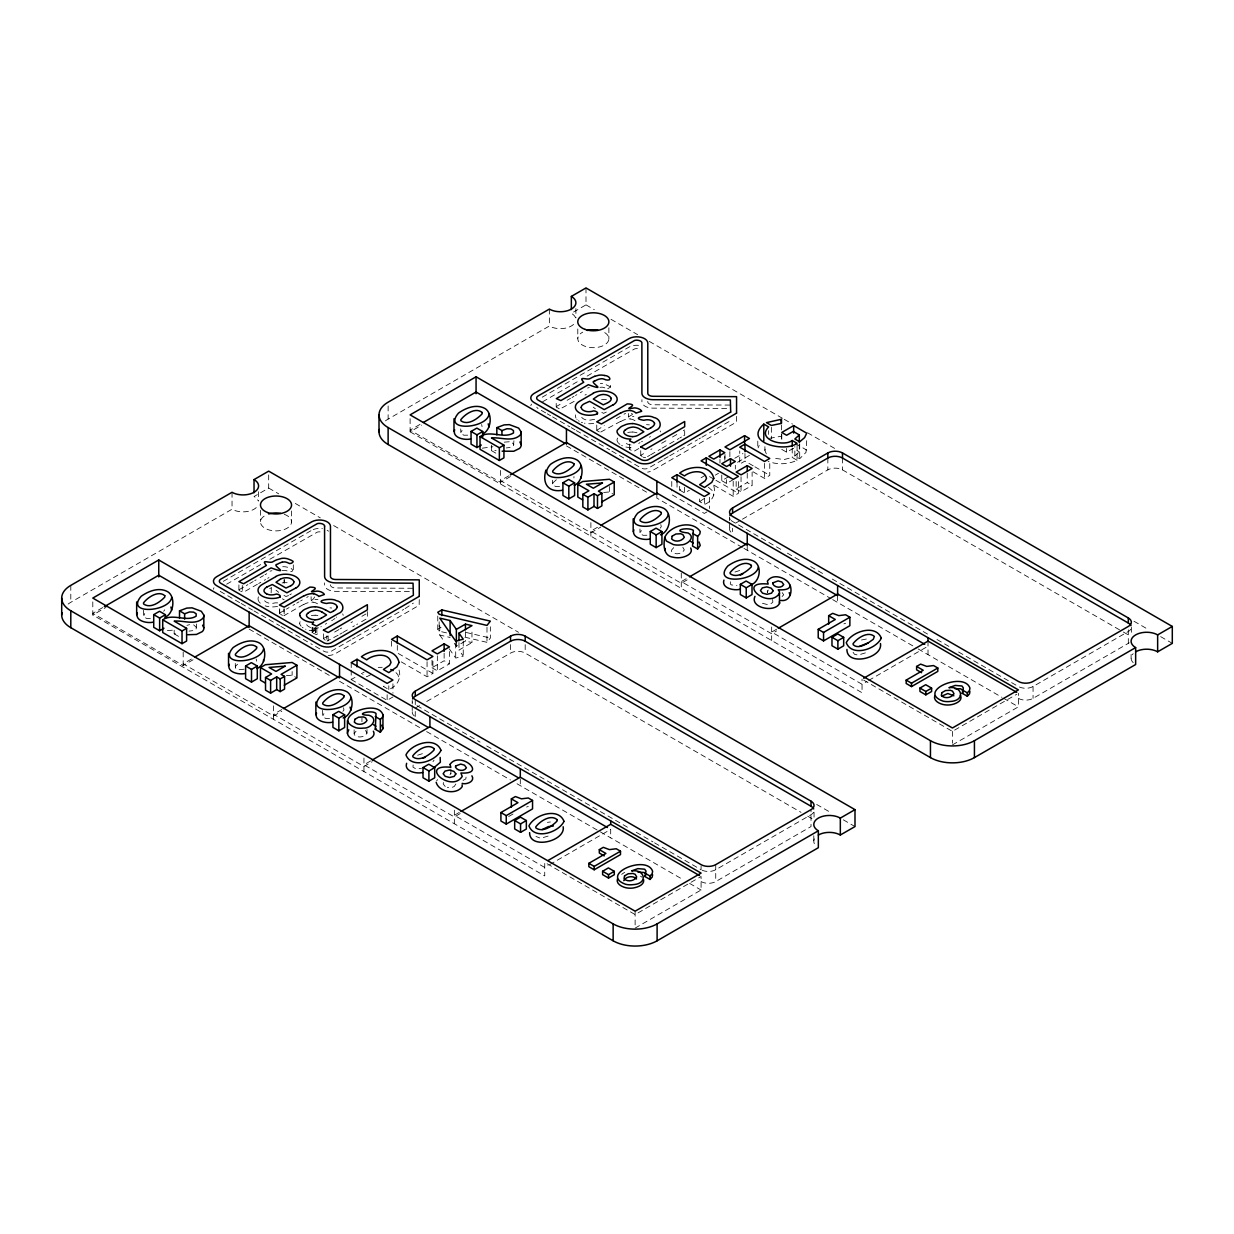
<?xml version="1.0" encoding="UTF-8"?>
<svg xmlns="http://www.w3.org/2000/svg" width="1234" height="1234" viewBox="0 0 1234 1234"><rect width="100%" height="100%" fill="white"/><g stroke="black" fill="none" stroke-linecap="round" stroke-linejoin="round"><path stroke-width="0.75" stroke-dasharray="5 3.75" d="M256.61 661.177L256.178 659.018M482.062 426.625L481.63 424.481M573.933 477.974L573.964 476.525M642.143 456.657L640.893 455.253L646.508 451.999M312.079 632.348L314.146 630.79L314.084 627.227M631.206 450.333L629.386 449.145L630.852 447.402M766.329 453.85L764.895 450.41L765.635 446.893M593.23 407.174L595.374 408.778M455.87 784.022L454.158 786.552L452.03 787.4L447.325 787.354M443.561 782.51L443.16 783.899L445.227 786.505M806.712 440.692L806.003 452.354L799.694 458.739L794.85 455.948L794.85 446.538M399.045 669.985C401.559 678.685 396.824 686.459 388.803 689.528L383.419 686.413L386.149 684.839M713.792 485.826C716.075 493.955 712.234 501.559 704.506 504.428L699.616 501.606L699.616 495.96M196.622 624.003L196.16 628.862L193.46 630.574L189.003 631.114M513.93 440.816L513.483 445.659L510.783 447.387L506.326 447.927M150.378 618.373L146.584 618.435L143.699 616.769L144.717 613.514M244.131 669.214L238.455 669.784L235.571 668.118L235.709 665.944L239.195 662.812M329.571 718.45L325.791 718.512L322.907 716.846L323.91 713.591M467.686 435.17L463.907 435.232L461.007 433.566L462.025 430.311M413.128 764.987L412.974 767.147L415.858 768.828L421.55 768.258M559.557 486.52L555.763 486.582L552.878 484.916L553.033 482.756L556.503 479.61M646.894 535.247L643.099 535.309L640.215 533.643L641.233 530.389M730.435 581.785L730.281 583.96L731.453 584.931L736.96 585.564M282.185 570.663L283.974 570.401A4.458 2.576 0 0 1 285.671 570.494L287.337 570.987A8.746 5.044 0 0 1 288.355 571.496C295.481 573.1 292.473 567.162 287.183 567.162A8.638 4.982 0 0 0 283.002 566.714A8.977 5.183 0 0 0 282.247 566.792M607.76 388.71L610.614 387.06L610.676 381.83M758.077 447.896L759.188 445.443M556.642 407.282L556.457 406.464L563.151 402.592M367.007 729.495L367.007 733.135C364.647 737.269 357.659 738.456 354.359 734.832L354.127 733.428L356.395 730.837M279.933 613.93L279.702 613.005L289.111 607.575M596.762 430.296L604.305 425.591M450.024 774.582L450.888 773.24M768.196 590.037L767.332 592.783L767.332 589.405M617.694 438.085L617.416 438.533A8.021 4.627 0 0 0 617.093 440.553A13.96 8.052 0 0 0 618.111 442.636M276.046 590.191L278.699 592.351M163.69 611.277L164.739 609.827M342.898 711.355L343.947 709.905L343.515 707.745M432.964 761.671L434.013 760.206M660.205 528.152L661.254 526.702L660.822 524.558M464.909 637.191L486.983 642.343L490.361 638.055L490.361 626.779M436.589 780.921L437.654 779.579M323.431 638.626L329.185 635.202M799.293 444.333L799.293 451.86L794.85 455.948M632.394 414.547L628.399 416.891L633.89 416.352M673.702 547.634L671.45 550.225L671.666 551.629C674.967 555.254 681.955 554.081 684.315 549.932L682.834 547.264M704.151 498.598L699.616 501.606M782.109 596.516L783.713 594.757L781.816 592.135M621.674 874.351L624.666 872.284M266.714 573.733L265.002 574.736M683.759 435.679L684.685 435.155L684.685 430.08M749.454 455.408L737.068 462.565M68.132 604.074A31.097 17.955 0 0 1 70.801 602.3L232.038 509.226A15.548 8.977 0 0 0 256.317 507.544M268.688 474.905L268.688 488.062L254.034 496.531A15.548 8.977 0 0 1 258.091 500.634M385.44 420.871A31.097 17.955 0 0 1 388.124 419.113L549.361 326.023A15.548 8.977 0 0 0 575.291 322.167M585.996 287.938L585.996 304.86L571.342 313.328A15.548 8.977 0 0 1 575.414 317.431M102.684 607.591L92.797 613.313L183.187 665.496L193.075 659.774M420.007 424.388L410.104 430.111L500.495 482.293L510.382 476.586M92.797 601.884L92.797 614.995L105.985 607.39M410.104 418.681L410.104 431.807L421.658 425.128M223.261 581.368L311.446 530.45M542.235 397.194L629.263 346.955A11.029 6.371 0 0 1 640.292 345.582M226.655 584.191L254.466 568.134M256.626 566.884L260.698 564.54M269.83 559.264L317.292 532.116A4.89 2.823 0 0 1 319.683 531.854L320.686 531.947A5.167 2.992 0 0 1 322.29 532.348M542.59 401.79L578.021 381.337M587.137 376.077L634.6 348.913A4.89 2.823 0 0 1 637.006 348.651L637.993 348.744A5.167 2.992 0 0 1 640.153 349.376M239.134 589.667L245.844 585.795M246.353 585.502L247.88 584.623M249.777 583.512L253.217 581.538M254.728 580.659L256.117 579.857M260.065 577.574L263.49 575.599M271.943 570.725L270.03 571.157M567.1 400.31L570.524 398.335M572.036 397.471L573.949 396.361M575.46 395.482L576.864 394.679M580.288 392.705L582.309 391.533M589.25 387.522L587.6 388.047M257.412 584.237L243.561 592.227L240.692 591.271M258.677 583.497L260.837 582.263M264.277 580.273L265.541 579.548M267.701 578.299L268.966 577.574M574.149 401.374L559.789 409.086M585.009 395.096L586.273 394.371M269.629 588.68L271.341 587.692M288.54 595.544L285.98 596.5L282.231 594.402M289.882 594.773L290.962 594.156A9.039 5.229 0 0 0 291.347 593.862M606.326 412.079L603.596 413.344L600.727 411.878M191.424 659.033L183.187 663.799L273.562 715.982L281.815 711.231M508.747 475.846L500.495 480.597L590.885 532.779L600.773 527.072M292.936 605.37L294.648 604.382M296.746 603.164L299.06 601.837M300.572 600.958L302.299 599.971M306.711 597.41L308.207 596.546M616.368 418.634L620.193 416.429M624.034 414.208L625.53 413.344M325.437 624.265L326.532 623.232M331.684 620.656L332.686 620.085M638.688 443.407L640.045 442.62M641.541 441.757L642.467 441.232M649.485 437.175L650.488 436.589M313.112 633.088L316.336 634.584L320.285 632.44M638.873 448.497L633.952 451.32L632.471 451.073M334.645 632.055L338.918 629.587M340.09 628.908L341.725 627.967M350.996 622.615L352.538 621.72M361.901 616.306L365.974 613.961M650.812 449.515L651.953 448.852M661.64 443.268L668.304 439.412M672.468 437.021L679.224 433.119M683.281 430.774L684.685 429.956M338.116 635.248L327.01 641.078M339.905 634.214L342.173 632.903M342.99 632.425L349.608 628.615M352.754 626.795L354.451 625.808M356.734 624.497L357.644 623.972M361.593 621.689L367.362 618.357L367.362 611.586M647.526 456.611L649.763 455.315M650.549 454.852L660.313 449.222M662.072 448.204L678.916 438.486M679.841 437.947L681.461 437.021M350.919 639.875L331.067 651.336A5.152 2.977 0 0 1 324.033 651.336L313.729 645.397M352.43 638.996L355.299 637.346M356.734 636.513L403.672 609.411M405.061 608.609L413.375 603.117M662.38 460.051L648.374 468.133A5.152 2.977 0 0 1 641.356 468.149L610.984 450.611M663.83 459.218L668.226 456.673M669.754 455.793L678.469 450.749M679.996 449.886L697.472 439.782M698.953 438.934L700.48 438.055M701.899 437.237L729.68 421.195L730.698 419.236M281.815 709.535L273.562 714.285L363.953 766.484L372.205 761.717M597.487 527.288L590.885 531.098L681.276 583.281L689.513 578.515M446.523 632.888L439.165 631.176L437.777 629.201L441.865 626.841M351.212 670.17L351.212 679.564L357.027 676.201M361.377 673.702L364.123 672.114M679.656 486.319L679.656 490.068L682.14 488.633M734.785 458.246L742.945 453.541M701.066 477.759L704.984 475.506M715.334 475.121L718.496 473.285M753.234 465.85L744.966 461.069L739.737 464.092L739.737 450.934M721.767 475.013L721.767 480.658L729.032 476.463M721.767 480.658L726.61 483.45L733.875 479.255M781.77 449.392L786.613 452.184L793.277 448.343L799.293 451.86M454.282 643.346L456.364 646.292L465.465 641.048L471.959 642.575L471.959 629.417M736.158 481.445L736.158 488.972L747.233 482.571L752.123 485.394L752.123 472.221M449.33 648.868L455.701 658.077L463.244 656.102L458.971 650.071L471.959 642.575M432.008 660.221L432.008 667.748L444.132 660.745L449.469 663.83L449.469 648.791M713.915 485.193L733.197 496.315L738.426 493.291L738.426 480.134M736.158 488.972L741.048 491.78L752.123 485.394M752.971 471.743L764.54 478.422L769.769 475.398L769.769 460.359M706.943 511.925L704.336 513.437L671.759 494.633M401.235 661.871L427.057 676.772L432.918 673.394L432.918 660.221M432.008 667.748L437.345 670.833L449.469 663.83M351.212 679.564L387.137 700.31L392.936 696.963M415.256 708.085L420.192 705.246M426.763 701.452L510.537 653.079A10.366 5.985 0 0 1 525.19 653.079L801.036 812.342M735.865 522.985L740.786 520.146M742.436 519.19L827.844 469.876A10.366 5.985 0 0 1 842.498 469.876L1121.675 631.068M370.555 760.977L363.953 764.787L454.343 816.97L460.945 813.16M686.212 578.731L681.276 581.584L771.666 633.767L776.602 630.913M459.295 812.419L454.343 815.273L544.734 867.456L548.035 865.558M776.602 629.217L771.666 632.086L862.042 684.268L866.993 681.415M508.67 816.522L514.871 812.944M549.685 864.602L610.691 829.387L610.691 837.84M868.643 680.458L928.014 646.184M863.692 680.135L952.432 731.376L1016.754 694.248M1019.407 687.029A10.366 5.985 0 0 0 1033.059 686.52L1128.323 631.515A10.366 5.985 0 0 0 1131.269 628.06M635.124 928.107L701.082 890.023L701.082 876.495L635.124 914.564L544.734 862.381L544.734 875.924L92.797 614.995M701.082 881.57A10.366 5.985 0 0 0 715.735 881.57L811.016 826.564L811.016 809.643M952.432 744.904L1018.389 706.835L1018.389 693.292M1018.389 698.367A10.366 5.985 0 0 0 1033.059 698.367L1128.323 643.361A10.366 5.985 0 0 0 1129.218 642.775M620.594 421.396L600.094 432.378M303.286 604.598L283.928 615.704L283.928 608.933M645.675 457.675L643.13 457.228M679.656 490.068L684.5 492.875L689.359 490.33M370.755 674.674L366.714 676.772L362.719 674.474M797.071 445.196L797.071 460.251C788.125 464.555 777.42 464.786 768.119 461.47M865.404 652.879L858.046 655.115L854.452 654.251L853.018 652.215M548.097 836.081L540.723 838.302L535.972 836.482M797.071 460.251L792.228 457.444L783.976 459.572L772.253 457.937M463.028 780.412L465.804 778.962L466.128 776.71M734.955 572.021L741.711 569.846M417.632 755.223L424.388 753.033M843.886 623.849L845.614 623.247M526.579 807.036L528.306 806.45M482.34 448.173L492.89 446.754M504.274 442.158L510.953 441.633L513.93 444.441M769.507 438.317L781.369 436.234L781.4 438.965M186.951 625.36L189.604 624.635M861.44 639.999L867.718 638.78M167.361 630.605L175.567 629.957M599.955 387.368L601.282 387.198A4.458 2.576 0 0 1 602.994 387.306L604.645 387.784A8.746 5.044 0 0 1 605.663 388.294L606.48 388.756M547.387 822.353L550.41 821.983M603.704 492.443L609.442 491.965L612.619 493.801M286.396 675.646L292.134 675.168L296.9 677.929M378.267 667.393L382.185 667.316M491.487 445.196L491.487 450.641L496.114 450.58M174.179 630.219L174.179 633.844L178.807 633.782M729.973 405.061L652.94 404.767A5.152 2.977 0 0 1 647.989 402.608M726.656 408.439L652.74 408.146A11.029 6.371 0 0 1 641.927 401.729L641.911 399.693M412.665 588.263L335.633 587.97A5.152 2.977 0 0 1 330.465 585.039L330.465 584.592M409.349 591.641L335.432 591.348A11.029 6.371 0 0 1 324.604 584.931L324.604 582.895M314.146 630.79L313.544 630.605A11.384 6.571 0 0 1 308.361 630.158M314.655 596.932C311.816 602.794 307.713 599.369 317.03 599.554A7.682 4.442 0 0 1 317.94 599.616M646.508 424.65L649.377 424.866M330.018 607.868L331.668 608.007M630.373 419.051L630.882 419.113A5.923 3.424 0 0 1 632.749 419.56L633.52 419.899A6.71 3.872 0 0 1 634.153 420.208L634.8 420.578A6.139 3.548 0 0 1 635.541 421.133M313.05 602.254L313.559 602.3A5.923 3.424 0 0 1 315.441 602.763L316.197 603.102A6.71 3.872 0 0 1 316.845 603.395L317.493 603.765M466.113 632.456L490.361 638.055M439.767 625.638L439.767 635.047L450.117 637.469M193.63 624.836L196.622 627.643M622.445 445.798L622.059 445.613A18.633 10.751 0 0 1 621.658 445.397M594.618 419.483L592.428 419.653A8.129 4.689 0 0 1 588.171 420.146A7.018 4.041 0 0 1 584.916 419.514L583.836 419.036A8.823 5.09 0 0 1 582.602 418.233L582.062 417.724A6.679 3.856 0 0 1 581.384 416.506M585.996 304.86L594.325 309.672M610.984 319.282L637.639 334.676M649.285 341.402L782.541 418.341M784.207 419.298L792.536 424.11M807.53 432.764L835.85 449.114M1133.984 621.242L1147.312 628.939M1160.639 636.636L1172.3 643.361M1123.341 632.024L1128.323 634.893A10.366 5.985 0 0 1 1129.218 635.495M754.884 466.807L769.769 475.398M631.438 413.436L632.379 414.007M709.504 476.602L714.332 479.378M715.936 480.304L738.426 493.291M556.873 407.421L559.249 408.793M599.323 431.931L597.025 430.604M545.629 412.881L538.07 408.516A5.152 2.977 0 0 1 536.79 407.158M547.279 413.837L550.565 415.735M552.601 416.907L569.799 426.841M571.249 427.674L575.013 429.848M576.278 430.573L603.95 446.554M606.819 448.22L609.704 449.87M780.767 549.331L732.58 521.504A10.366 5.985 0 0 1 730.929 520.27M787.415 553.156L802.362 561.794M810.676 566.591L825.639 575.229M832.271 579.07L930.328 635.664M936.976 639.505L951.923 648.143M958.571 651.984L1018.389 686.52M566.452 445.906L648.621 493.338M742.297 547.433L656.843 498.089L656.843 494.711M743.948 548.374L831.053 598.66M832.688 599.616L916.507 648.004M918.142 648.945L1001.962 697.349M1003.612 698.29L1018.389 706.835M491.487 450.641L496.161 453.341M410.104 431.807L862.042 692.721L862.042 679.178M268.688 488.062L278.683 493.831M295.327 503.457L320.316 517.879M333.643 525.561L518.527 632.302M816.677 804.445L831.67 813.098M843.331 819.823L854.992 826.564M807.684 816.183L811.016 818.096A10.366 5.985 0 0 1 812.666 819.345M432.918 673.394L397.317 652.94L397.317 645.428M282.447 598.829L284.19 599.832M239.905 590.824L239.026 590.284M280.704 614.378L282.447 615.38M324.064 639.413L325.267 640.107M239.658 602.639L220.747 591.718A5.152 2.977 0 0 1 219.667 590.731M241.124 603.472L252.492 610.043M253.942 610.876L279.563 625.669M280.843 626.409L286.627 629.756M288.077 630.589L312.31 644.58M416.922 705.663L480.072 742.112M486.72 745.953L629.633 828.461M636.266 832.302L652.894 841.896M654.56 842.853L701.082 869.723L701.082 864.648M249.145 629.109L331.314 676.541M339.535 681.291L420.054 727.782M426.625 731.577L510.444 779.965M517.015 783.76L683.004 879.595M689.575 883.39L701.082 890.023M174.179 633.844L180.395 637.438M795.298 443.469L806.712 450.101M277.619 602.871L275.12 602.855A8.129 4.689 0 0 1 270.848 603.349A7.018 4.041 0 0 1 267.593 602.716L266.529 602.223A8.823 5.09 0 0 1 265.295 601.436L264.755 600.927A6.679 3.856 0 0 1 264.153 599.986M708.393 487.276L712.789 491.024L713.792 495.235M640.492 876.125L641.988 877.189M365.526 730.466L367.007 733.135M395.975 672.623L397.95 674.751L399.045 679.394M439.767 635.047L444.024 641.186M342.743 613.869L343.206 615.38M772.623 599.508L772.839 602.161L771.481 603.349L766.962 604.459L762.535 603.303L760.468 600.711M660.175 430.913L660.483 431.915M610.676 386.921L604.49 383.959A8.638 4.982 0 0 0 600.326 383.512M450.873 768.967L450.904 774.027M647.788 401.389L647.788 401.837A5.152 2.977 0 0 0 647.835 402.222M1131.362 627.288L1131.362 634.06M1131.1 654.406L1131.1 658.169M1128.323 629.818L1128.323 643.361M1033.059 686.52L1033.059 698.367M952.432 731.376L952.432 743.223M928.014 641.109L928.014 654.637M842.498 458.03L842.498 469.876M837.624 595.683L837.624 602.454M827.844 458.03L827.844 469.876M814.054 812.173L814.054 817.247M813.792 835.726L813.792 841.372M799.694 443.685L799.694 458.739M792.228 448.05L792.228 457.444M786.613 448.436L786.613 452.184M781.77 434.353L781.77 439.998M781.369 424.943L781.415 440.337M771.666 626.995L771.666 640.539M771.343 427.334L771.343 438.61M768.643 430.666L768.643 434.43M764.895 446.646L764.895 450.41M764.54 463.382L764.54 478.422M757.784 441.124L757.784 448.652M747.233 473.177L747.233 482.571M747.233 545.197L747.233 550.271M744.966 453.557L744.966 461.069M741.048 476.74L741.048 491.78M736.559 416.382L736.482 422.059L652.616 470.478A11.029 6.371 0 0 1 647.619 472.113M735.325 465.249L735.325 469.013M733.197 481.275L733.197 496.315M732.58 528.275L732.58 531.653M729.88 451.675L729.88 457.305M729.541 517.277L729.541 520.655M729.541 522.352L729.541 529.124M726.61 479.687L726.61 483.45M724.99 454.498L724.99 458.246M724.821 456.472L724.821 460.236M719.977 459.31L719.977 463.074M715.735 864.648L715.735 881.57M709.565 497.256L709.565 508.531M704.336 498.397L704.506 504.428M684.5 487.229L684.5 492.875M681.276 573.116L681.276 588.356M677.034 482.186L677.034 489.697M671.759 481.461L671.759 490.87M640.739 450.641L640.739 455.716M639.952 528.954L639.952 532.579M635.124 911.186L635.124 926.426M629.386 444.07L629.386 449.145M628.399 413.513L628.399 416.891M609.442 486.52L609.442 491.965M608.871 327.75L608.871 339.026M596.762 425.036L596.762 430.111M590.885 522.63L590.885 536.173M577.79 328.984L577.79 338.394M575.908 308.515L575.908 317.925M556.21 403.379L556.21 406.773M552.616 480.227L552.616 483.851M549.361 309.102L549.361 326.023M525.19 644.611L525.19 653.079M520.301 778.885L520.301 785.657M510.537 644.611L510.537 653.079M500.495 470.447L500.495 483.99M486.983 627.288L486.983 642.343M465.465 631.638L465.465 641.048M463.244 641.063L463.244 656.102M460.745 428.877L460.745 432.502M458.971 642.544L458.971 650.071M456.364 642.528L456.364 646.292M455.701 643.022L455.701 658.077M454.343 810.198L454.343 823.741M444.132 653.233L444.132 660.745M439.165 621.766L439.165 631.176M437.777 616.044L437.777 629.201M437.345 655.794L437.345 670.833M427.057 661.732L427.057 676.772M419.252 599.585L419.174 605.262L335.293 653.681A11.029 6.371 0 0 1 328.213 655.501M415.256 699.616L415.256 704.707A10.366 5.985 0 0 1 412.572 702.023M415.256 711.478L415.256 716.553M412.218 700.465L412.218 703.858M412.218 705.555L412.218 712.311M392.936 683.806L392.936 693.215M391.548 641.233L391.548 648.76M388.803 685.765L388.803 689.528M388.124 405.94L388.124 419.113M387.137 694.68L387.137 700.31M363.953 758.015L363.953 771.558M361.948 718.003L361.948 721.705M354.127 729.788L354.127 733.428M351.212 662.643L351.212 668.288M328.167 635.911L328.167 640.986M326.794 635.911L326.794 639.289M323.431 633.844L323.431 638.919M322.645 710.337L322.645 715.782M316.86 627.643L316.86 634.415M315.703 627.767L315.703 634.538M315.472 627.674L315.472 634.446M313.93 627.52L313.93 630.913M312.356 627.566L312.356 632.641M312.079 627.273L312.187 632.533M311.091 596.716L311.184 600.248M293.306 564.879L293.306 570.262M292.134 671.543L292.134 675.168M291.548 510.953L291.548 522.229M284.329 579.594L284.329 582.972M284.067 579.625L284.067 583.019M284.159 608.856L284.159 615.627M279.717 608.732L279.717 613.807M279.455 609.92L279.455 613.313M273.562 705.833L273.562 719.376M271.357 587.862L271.125 593.014M260.482 510.305L260.482 521.596M258.585 491.718L258.585 501.127M242.28 585.425L242.28 592.197M238.902 584.885L238.902 589.96M235.308 663.429L235.308 667.054M232.038 492.289L232.038 509.226M183.187 651.953L183.187 667.178M143.437 610.259L143.437 615.704M70.801 585.379L70.801 602.3M702.1 870.232A10.366 5.985 0 0 0 715.735 869.723L811.016 814.718A10.366 5.985 0 0 0 813.962 811.262M414.362 715.967A10.366 5.985 0 0 1 413.606 709.319M303.579 604.722A12.494 7.219 0 0 1 313.05 602.053M306.695 624.651A6.324 3.656 0 0 0 307.158 625.376L308.222 626.286A9.456 5.46 0 0 0 315.164 628.245M814.317 843.686A15.548 8.977 0 0 1 815.875 836.883M284.267 514.3A15.548 8.977 0 0 1 288.417 527.319A15.548 8.977 0 0 1 265.603 528.584A15.548 8.977 0 0 1 265.418 515.349M213.482 589.297A11.029 6.371 0 0 1 213.991 587.708M313.235 529.556A11.029 6.371 0 0 1 322.444 528.692M327.164 530.265A11.029 6.371 0 0 1 328.522 531.206M282.139 582.911A14.253 8.222 0 0 1 289.944 583.05M277.542 606.341A14.16 8.175 0 0 1 265.202 605.879M260.312 603.21A14.16 8.175 0 0 1 259.186 601.991M258.862 601.513A14.16 8.175 0 0 1 258.446 596.84M321.303 626.579A8.823 5.09 0 0 1 320.84 626.857M318.542 627.798A8.823 5.09 0 0 1 315.164 628.307M311.369 615.519A11.229 6.479 0 0 1 315.071 615.303M315.133 615.134A18.803 10.859 0 0 1 317.878 615.565M336.527 617.015A11.229 6.479 0 0 1 336.28 617.339M334.954 618.543A11.229 6.479 0 0 1 333.257 619.53M305.939 629.34A11.384 6.571 0 0 1 305.569 629.155M303.101 627.859A13.96 8.052 0 0 1 302.345 627.335M301.127 626.224A13.96 8.052 0 0 1 299.708 623.756M299.785 623.756A8.021 4.627 0 0 1 300.109 621.735M1133.182 662.658A15.548 8.977 0 0 1 1133.182 653.681M730.929 532.116A10.366 5.985 0 0 1 730.929 526.131M730.327 519.56A10.366 5.985 0 0 1 729.633 518.049M604.706 332.594A15.548 8.977 0 0 1 603.92 345.289A15.548 8.977 0 0 1 581.954 344.826A15.548 8.977 0 0 1 582.726 332.147M530.851 405.693A11.029 6.371 0 0 1 531.546 404.12M601.59 399.507A14.253 8.222 0 0 1 606.403 399.708M593.708 423.37A14.16 8.175 0 0 1 584.422 423.2M582.51 422.676A14.16 8.175 0 0 1 581.384 422.259M579.209 421.18A14.16 8.175 0 0 1 578.515 420.717M577.126 419.529A14.16 8.175 0 0 1 576.895 419.282M576.031 418.064A14.16 8.175 0 0 1 575.414 414.855M620.887 421.534A12.494 7.219 0 0 1 630.358 418.85M631.021 444.95A9.456 5.46 0 0 1 625.53 443.083L624.481 442.173A6.324 3.656 0 0 1 623.91 441.217M627.767 432.486A11.43 6.602 0 0 1 632.394 432.085M632.456 431.946A18.803 10.859 0 0 1 636.991 432.795M630.867 447.479A11.384 6.571 0 0 1 624.851 446.723M619.9 444.317A13.96 8.052 0 0 1 618.62 443.207"/><path stroke-width="1.5" d="M382.941 728.677L382.941 714.794C377.064 697.519 329.154 717.957 356.024 727.767A12.294 7.095 0 0 0 363.459 728.091C371.187 728.785 379.224 718.296 368.843 715.242C352.523 714.887 372.128 709.195 376.031 713.53L375.259 729.279L380.334 732.209L382.941 728.677L381.753 725.176M382.941 714.794L382.509 717.17L380.334 719.515L380.334 732.209M652.616 874.721L652.184 877.096L650.01 879.441L644.935 876.51L646.014 871.111L644.672 869.199L637.839 868.628L631.623 870.911C645.305 868.89 648.236 883.945 633.135 884.624A12.294 7.095 0 0 1 625.7 884.315C598.829 874.505 646.739 854.051 652.616 871.327L652.184 873.718L650.01 876.047L650.01 879.441M969.924 691.518L969.492 693.894L967.317 696.238L962.242 693.307L963.338 687.909L961.98 685.996L955.162 685.425L948.946 687.708C962.613 685.703 965.543 700.742 950.458 701.436A12.294 7.095 0 0 1 943.023 701.113C916.137 691.302 964.062 670.849 969.924 688.14L969.492 690.516L967.317 692.86L967.317 696.238M779.533 593.23C768.258 610.568 735.171 580.612 768.165 584.083L767.347 581.214C777.034 566.992 805.787 591.518 778.207 589.79L779.41 591.518L779.533 603.38C774.659 613.221 749.562 607.714 754.961 596.377M790.115 585.101C792.675 592.397 789.667 601.884 780.736 600.434M373.393 731.222C376.416 736.945 367.917 740.23 363.459 740.786A12.294 7.095 0 0 1 356.024 740.462C351.335 739.737 344.594 734.862 348.836 729.849M664.725 537.5C669.707 525.437 692.397 519.298 700.249 531.592L699.817 533.967L697.642 536.312L697.642 549.007L692.567 546.076L693.338 530.327C687.292 526.486 669.522 530.99 688.14 532.995C696.254 537.546 686.814 545.166 680.782 544.888A12.294 7.095 0 0 1 673.348 544.564L666.437 541.078L664.725 537.5C663.321 545.32 663.398 556.102 673.348 557.259A12.294 7.095 0 0 0 680.782 557.583C685.225 557.028 693.724 553.742 690.701 548.019M664.725 550.179L665.095 548.405M617.463 878.839C615.781 883.791 621.751 886.722 625.7 887.693A12.294 7.095 0 0 0 633.135 888.017C637.346 887.261 644.302 885.164 643.701 879.811M934.77 695.637C933.105 700.603 939.059 703.534 943.023 704.491A12.294 7.095 0 0 0 950.458 704.815C954.9 704.259 963.399 700.989 960.376 695.251M171.711 597.426C169.536 611.863 124.665 615.334 141.2 596.269C148.666 590.993 159.155 586.89 167.824 591.796C175.644 596.67 174.087 613.714 165.063 617.201M263.582 648.776C261.407 663.213 216.536 666.684 233.072 647.619C240.537 642.343 251.026 638.225 259.695 643.145C267.516 648.02 265.958 665.064 256.934 668.55M350.919 697.503C348.744 711.941 303.857 715.412 320.408 696.346C327.874 691.071 338.363 686.968 347.032 691.873C355.269 697.195 353.017 714.764 343.16 717.987M489.034 414.223C486.859 428.661 441.973 432.131 458.524 413.066C465.989 407.791 476.478 403.688 485.147 408.593C492.952 413.467 491.41 430.512 482.386 433.998M580.906 465.573C578.715 480.011 533.844 483.481 550.395 464.416C557.861 459.141 568.334 455.038 577.003 459.943C584.823 464.817 583.266 481.862 574.242 485.348M668.226 514.3C666.052 528.738 621.18 532.209 637.731 513.143C645.181 507.868 655.67 503.765 664.339 508.67C672.592 513.992 670.34 531.561 660.468 534.8M758.308 567.146C756.134 581.584 711.247 585.055 727.798 566.005C735.263 560.714 745.752 556.611 754.421 561.516C762.535 566.761 759.805 582.047 750.55 585.101M153.294 622.121C147.448 623.648 134.629 621.057 137.344 612.912M245.165 673.471C239.319 674.998 226.501 672.407 229.2 664.262M332.501 722.198C326.655 723.726 313.837 721.134 316.536 712.99M470.617 438.934C464.771 440.461 451.952 437.869 454.652 429.71M406.618 763.306C403.904 771.451 416.722 774.042 422.568 772.515M649.809 539.011C643.963 540.523 631.145 537.931 633.86 529.787M529.617 832.626C529.371 849.948 565.804 841.357 563.167 826.749M723.926 580.103C721.227 588.248 734.045 590.839 739.891 589.312M846.925 649.423C846.694 666.761 883.112 658.154 880.474 643.546M623.802 880.66C625.977 876.233 633.289 875.276 636.543 878.978M300.232 613.051L303.317 610.228A25.991 15.009 0 0 1 304.999 609.241L309.071 607.575A11.229 6.479 0 0 1 315.071 606.835M799.293 434.939L794.85 439.011L799.694 441.803L804.599 437.623L806.712 433.18L793.663 425.591L781.77 432.471L786.613 435.263L793.277 431.406L799.293 434.939L799.293 442.466M375.259 729.279L376.046 728.322M644.935 876.51L646.014 874.49L644.672 872.577L637.839 872.006M962.242 693.307L963.044 692.351M307.544 613.329L306.603 614.655A5.538 3.193 0 0 0 306.495 615.18A6.324 3.656 0 0 0 307.158 616.923L308.222 617.818A9.486 5.476 0 0 0 314.871 619.777M624.867 430.142L623.926 431.453A5.538 3.193 0 0 0 623.818 432.239A6.324 3.656 0 0 0 624.481 433.72L625.53 434.63A9.456 5.46 0 0 0 632.471 436.589M697.642 549.007L700.249 545.474L699.076 541.973M941.881 696.069L947.851 693.508L953.867 695.791M763.8 424.11C742.76 442.836 784.978 452.739 797.071 443.314L792.228 440.523C783.328 447.31 756.118 439.381 768.643 426.902L763.8 424.11L763.8 441.032M433.227 768.304L440.353 762.257L440.168 757.429M868.212 642.883L873.286 639.32L874.366 636.42C867.934 630.744 857.075 638.24 853.018 643.747L853.296 644.811C857.661 648.837 863.939 645.212 868.212 642.883L859.558 646.354M333.427 611.185L330.357 612.573L326.007 610.182M650.734 427.997L647.68 429.37L643.315 426.979M854.992 809.643L840.323 818.096A15.548 8.977 0 0 0 818.343 818.096A15.548 8.977 0 0 0 818.343 830.791L818.343 847.712L657.105 940.802A31.097 17.955 0 0 1 613.144 940.802L70.801 627.69L70.801 610.768A31.097 17.955 0 0 1 70.801 585.379L232.038 492.289A15.548 8.977 0 0 0 254.034 492.289A15.548 8.977 0 0 0 254.034 479.594L268.688 471.141L854.992 809.643L854.992 826.564L840.323 835.017A15.548 8.977 0 0 0 818.343 835.017M1172.3 626.44L1157.646 634.893A15.548 8.977 0 0 0 1135.65 634.893A15.548 8.977 0 0 0 1135.65 647.588L1135.65 664.524L974.428 757.599A31.097 17.955 0 0 1 930.451 757.599L388.124 444.487L388.124 427.566A31.097 17.955 0 0 1 388.124 402.176L549.361 309.102A15.548 8.977 0 0 0 571.342 309.102A15.548 8.977 0 0 0 571.342 296.407L585.996 287.938L1172.3 626.44L1172.3 643.361L1157.646 651.83A15.548 8.977 0 0 0 1135.65 651.83M158.754 559.989L92.797 598.074L635.124 911.186L701.082 873.101L158.754 559.989L158.754 576.926M476.062 376.786L410.104 414.871L952.432 727.983L1018.389 689.899L476.062 376.786L476.062 393.723M104.335 606.65L158.754 575.229L249.145 627.412M423.293 422.491L476.062 392.026L564.817 443.268M163.968 628.229L159.633 630.744L153.726 627.335L153.726 614.64L159.525 611.293L165.418 614.702L165.418 618.327M481.291 445.042L476.941 447.541L471.049 444.132L471.049 431.437L476.833 428.105L482.741 431.499L482.741 436.944M153.726 614.64L159.633 618.049L165.418 614.702M471.049 431.437L476.941 434.846L482.741 431.499M594.526 381.152C587.893 381.615 609.488 392.304 588.371 384.7L560.868 400.572L556.333 398.628L583.728 382.262C577.543 375.367 587.122 380.488 590.083 378.591A31.051 17.924 0 0 1 594.726 376.308M593.215 393.399L579.471 401.328A14.16 8.175 0 0 0 578.623 412.326A14.16 8.175 0 0 0 597.487 413.853M162.718 619.823L182.03 630.975L186.612 628.337L186.612 641.032L182.03 643.67L162.718 632.518L162.718 619.823C172.93 612.912 186.241 622.383 196.16 616.167L196.16 613.745L193.63 612.141L189.604 611.941L184.622 613.776L179.516 610.815L179.516 618.08M480.026 436.62L499.354 447.772L503.935 445.135L503.935 457.829L499.354 460.467L480.026 449.315L480.026 436.62C490.237 429.71 503.549 439.196 513.483 432.964L513.467 430.558L510.953 428.938L506.927 428.738L501.945 430.573L496.824 427.627L496.824 434.877M275.892 576.602L262.148 584.53A14.16 8.175 0 0 0 261.3 595.528A14.16 8.175 0 0 0 280.18 597.055M266.853 587.014L272.298 584.53L286.89 592.798L295.636 588.109M290.962 585.687L285.98 588.032L275.984 582.278L280.226 579.286M607.93 402.685L603.287 404.829L593.307 399.076L597.549 396.099A9.378 5.414 0 0 1 603.704 394.433L604.228 394.556A6.679 3.856 0 0 1 606.619 394.926L607.498 395.219A8.684 5.013 0 0 1 610.244 396.947A6.91 3.995 0 0 1 611.031 398.32M612.959 404.906L604.197 409.595L589.605 401.328L584.176 403.811A9.517 5.491 0 0 0 581.106 407.436M194.725 657.136L249.145 625.715L339.535 677.898M510.382 474.889L566.452 442.512L655.192 493.754M321.364 618.157L326.563 614.964L322.151 612.126M245.597 665.99L251.381 662.643L257.289 666.052L257.289 678.746L251.505 682.093L245.597 678.685L245.597 665.99L251.505 669.399L257.289 666.052M562.92 482.787L568.704 479.44L574.597 482.849L574.597 495.544L568.812 498.891L562.92 495.482L562.92 482.787L568.812 486.196L574.597 482.849M265.248 682.988L260.482 680.242L260.482 667.548L265.372 664.725L292.134 662.473L296.9 665.234L296.9 677.929L284.236 685.225M582.571 499.801L577.805 497.04L577.805 484.345L582.679 481.522L609.442 479.27L614.223 482.031L614.223 494.726L601.56 502.037M296.9 665.234L281.074 674.366L284.576 676.386L284.576 689.081L280.18 691.611L276.678 689.59L270.601 693.107L265.526 690.176L265.526 677.481L271.603 673.965L260.482 667.548M614.223 482.031L598.397 491.163L601.884 493.184L601.884 505.878L597.487 508.408L594.001 506.403L587.908 509.904L582.834 506.989L582.834 494.294L588.927 490.777L577.805 484.345M265.526 677.481L270.601 680.412L276.678 676.895L280.18 678.916L284.576 676.386M582.834 494.294L587.908 497.209L594.001 493.708L597.487 495.713L601.884 493.184M441.865 609.92L437.777 612.28L439.165 614.254L486.983 625.422L490.361 621.134L441.865 609.92L441.865 615.565M357.027 659.28L351.212 662.643L387.137 683.389L392.936 680.042L357.027 659.28L357.027 666.807M397.317 636.019L391.548 639.351L427.057 659.851L432.918 656.457L397.317 636.019L397.317 643.546M677.034 474.658L671.759 477.712L704.336 496.515L709.565 493.492L677.034 474.658L677.034 482.186M744.58 435.664L724.99 446.97L729.88 449.793L749.454 438.486L744.58 435.664L744.58 443.191M706.295 457.814L701.066 460.837L733.197 479.394L738.426 476.37L706.295 457.814L706.295 465.341M719.977 449.916L708.902 456.302L713.746 459.11L724.821 452.708L719.977 449.916L719.977 457.444M283.465 708.578L339.535 676.217L428.275 727.443M600.773 525.375L656.843 493.014L747.233 545.197L747.233 533.35M744.966 444.147L739.737 447.171L764.54 461.501L769.769 458.477L744.966 444.147L744.966 451.675M730.497 458.693L721.767 463.737L726.61 466.529L735.325 461.501L730.497 458.693L730.497 466.221M456.364 642.528L456.364 629.371L465.465 624.126L471.959 625.653L458.971 633.15L458.971 640.677M747.233 465.65L736.158 472.036L741.048 474.859L752.123 468.473L747.233 465.65L747.233 471.295M444.132 643.824L432.008 650.827L437.345 653.912L449.469 646.909L444.132 643.824L444.132 651.351M332.933 714.717L338.718 711.37L344.625 714.779L344.625 727.474L338.841 730.821L332.933 727.412L332.933 714.717L338.841 718.126L344.625 714.779M650.256 531.515L656.041 528.183L661.933 531.576L661.933 544.271L656.149 547.618L650.256 544.209L650.256 531.515L656.149 534.924L661.933 531.576M415.256 691.163L510.537 636.158A10.366 5.985 0 0 1 525.19 636.158L811.016 801.174A10.366 5.985 0 0 1 811.016 809.643L715.735 864.648A10.366 5.985 0 0 1 701.082 864.648L415.256 699.616A10.366 5.985 0 0 1 415.256 691.163L415.256 696.238A10.366 5.985 0 0 0 412.572 698.922M732.58 507.961L827.844 452.955A10.366 5.985 0 0 1 842.498 452.955L1128.323 617.972A10.366 5.985 0 0 1 1128.323 626.44L1033.059 681.446A10.366 5.985 0 0 1 1018.389 681.446L732.58 516.429A10.366 5.985 0 0 1 732.58 507.961L732.58 513.036A10.366 5.985 0 0 0 729.896 515.719M415.256 696.238L510.537 641.233A10.366 5.985 0 0 1 525.19 641.233L811.016 806.249A10.366 5.985 0 0 1 813.7 808.933M732.58 513.036L827.844 458.03A10.366 5.985 0 0 1 842.498 458.03L1128.323 623.047A10.366 5.985 0 0 1 1131.007 625.731M372.205 760.021L429.91 726.703L518.666 777.944M689.513 576.818L747.233 543.5L837.624 595.683L837.624 585.533M423.015 767.563L428.8 764.232L434.692 767.625L434.692 777.79L428.908 781.122L423.015 777.728L423.015 767.563L428.908 770.972L434.692 767.625M740.323 584.361L746.107 581.029L752.015 584.438L752.015 594.587L746.231 597.935L740.323 594.526L740.323 584.361L746.231 587.77L752.015 584.438M460.945 811.463L520.301 777.204L607.406 827.49M778.253 628.276L837.624 594.001L924.713 644.287M511.354 798.876L515.38 796.547L521.473 798.83L528.306 797.982L532.548 800.434L532.548 808.902L506.248 824.081L500.911 821.011L500.911 812.543L517.971 802.686L511.354 798.876L511.354 807.329M828.677 615.673L832.688 613.344L838.781 615.627L845.614 614.779L849.871 617.231L849.871 625.7L823.556 640.893L818.219 637.808L818.219 629.34L835.279 619.483L828.677 615.673L828.677 624.142M500.911 812.543L506.248 815.628L532.548 800.434M818.219 629.34L823.556 632.425L849.871 617.231M514.671 820.487L520.455 817.139L526.347 820.548L526.347 829.017L520.563 832.348L514.671 828.939L514.671 820.487L520.563 823.896L526.347 820.548M831.978 637.284L837.763 633.937L843.67 637.346L843.67 645.814L837.886 649.146L831.978 645.752L831.978 637.284L837.886 640.693L843.67 637.346M548.035 860.484L610.691 824.297L699.431 875.538M863.692 678.237L928.014 641.109L1016.754 692.336M599.308 849.64L603.318 847.326L609.411 849.609L616.26 848.761L620.501 851.213L620.501 854.591L594.186 869.785L588.849 866.7L588.849 863.322L605.925 853.465L599.308 849.64L599.308 853.033L604.259 855.902M916.615 666.453L920.641 664.123L926.734 666.406L933.567 665.558L937.809 668.01L937.809 671.389L911.51 686.582L906.172 683.497L906.172 680.119L923.233 670.263L916.615 666.453L916.615 669.831L921.582 672.7M588.849 863.322L594.186 866.391L620.501 851.213M906.172 680.119L911.51 683.204L937.809 668.01M602.608 871.266L608.393 867.918L614.301 871.327L614.301 874.705L608.516 878.053L602.608 874.644L602.608 871.266L608.516 874.659L614.301 871.327M919.932 688.063L925.716 684.716L931.608 688.125L931.608 691.503L925.824 694.85L919.932 691.441L919.932 688.063L925.824 691.472L931.608 688.125M70.801 610.768L613.144 923.88A31.097 17.955 0 0 0 657.105 923.88L818.343 830.791M388.124 427.566L930.451 740.678A31.097 17.955 0 0 0 974.428 740.678L1135.65 647.588M620.594 412.927L601.467 423.972L596.762 421.843L627.258 403.888C642.235 404.382 618.974 410.598 634.353 407.899A7.682 4.442 0 0 1 638.132 408.608L638.873 408.932A7.79 4.504 0 0 1 641.695 411.292L635.926 413.097A6.139 3.548 0 0 0 634.8 412.11L634.153 411.74A6.71 3.872 0 0 0 633.52 411.431L632.749 411.107A5.923 3.424 0 0 0 630.882 410.644L630.373 410.583M303.286 596.13L284.159 607.174L279.455 605.03L309.95 587.091C324.928 587.585 301.667 593.801 317.03 591.086A7.743 4.473 0 0 1 321.195 591.965L321.565 592.135A9.702 5.599 0 0 1 322.753 592.814A7.219 4.165 0 0 1 324.341 594.495L318.788 596.454A6.324 3.656 0 0 0 317.261 595.189L316.845 594.942A6.71 3.872 0 0 0 316.197 594.634L315.441 594.294A5.923 3.424 0 0 0 313.559 593.847M542.25 829.556L548.39 826.61L553.387 825.962M496.824 427.627L504.104 424.897L509.38 424.635L518.635 428.09L521.149 431.9L521.149 444.595A10.859 6.278 0 0 1 519.437 448.482L513.745 451.258L502.13 451.181M179.516 610.815L186.797 608.1L192.057 607.838L201.312 611.293L203.826 615.103L203.826 627.782A10.859 6.278 0 0 1 202.129 631.685L196.422 634.446L187.799 634.723M597.302 413.698C599.076 412.418 593.986 409.95 592.428 411.2A8.129 4.689 0 0 1 588.171 411.678A7.018 4.041 0 0 1 584.916 411.045L583.836 410.567A8.823 5.09 0 0 1 582.602 409.781L582.062 409.272A6.679 3.856 0 0 1 581.322 407.744L581.307 407.451M279.995 596.901C281.768 595.606 276.678 593.153 275.12 594.402A8.129 4.689 0 0 1 270.848 594.881A7.018 4.041 0 0 1 267.593 594.248L266.529 593.77M740.323 575.044L742.714 574.088M423.015 758.231L425.391 757.29M594.742 376.324L598.798 375.229A8.977 5.183 0 0 1 599.94 375.09A8.638 4.982 0 0 1 604.49 375.506M282.185 562.21L283.974 561.933A4.458 2.576 0 0 1 285.671 562.041L287.337 562.534A8.746 5.044 0 0 1 288.355 563.028C289.913 564.863 295.774 561.593 291.856 560.591A22.027 12.71 0 0 0 290.684 559.989L287.568 558.801A8.823 5.09 0 0 0 283.002 558.246A8.977 5.183 0 0 0 281.491 558.431L276.586 559.866A31.575 18.232 0 0 0 273.038 561.64C270.2 564.077 260.081 558.231 266.405 565.45L238.918 581.677L243.561 583.775L271.064 567.902C292.165 575.507 270.585 564.817 277.203 564.339A18.325 10.582 0 0 1 282.123 562.149M562.473 490.284C548.744 492.674 541.896 484.191 545.844 470.123M781.369 419.298L766.468 422.63L771.343 425.452L781.415 423.401L781.369 419.298L781.369 423.061M955.162 688.803L960.453 688.742L963.014 690.269M313.544 622.152L312.187 624.065L316.644 626.054L338.147 613.653C345.767 611.123 343.484 601.683 336.265 600.649C331.884 597.395 311.369 601.159 326.64 603.503A6.725 3.887 0 0 1 329.894 602.979A7.481 4.319 0 0 1 331.206 603.025A6.633 3.825 0 0 1 334.26 603.781L334.908 604.12A7.82 4.52 0 0 1 336.25 605.107L336.481 605.385A6.17 3.563 0 0 1 337.005 606.511L337.036 606.819M462.118 783.405C466.514 784.855 475.414 781.431 471.897 775.831M456.364 629.371L450.117 620.532L439.767 618.126L455.701 641.14L463.244 639.181L458.971 633.15M604.49 375.491C609.797 375.491 612.804 381.445 605.663 379.825A8.746 5.044 0 0 0 604.645 379.332L602.994 378.838A4.458 2.576 0 0 0 601.282 378.73L599.03 379.131A18.911 10.921 0 0 0 594.587 381.183M690.778 541.51L693.338 543.022M373.47 724.713L376.031 726.224M390.762 669.491L393.091 670.617M692.567 533.381L697.642 536.312M962.242 689.929L967.317 692.86M503.935 445.135L491.487 437.947C500.68 437.021 511.354 442.096 519.437 435.787A10.859 6.278 0 0 0 521.149 431.9M375.259 716.584L380.334 719.515M644.935 873.132L650.01 876.047M186.612 628.337L174.179 621.149C183.372 620.224 194.031 625.299 202.129 618.99A10.859 6.278 0 0 0 203.826 615.103M519.884 442.003L521.149 444.595M202.577 625.191L203.826 627.782M789.22 592.629L790.115 595.266M488.201 423.833L489.034 426.918M350.086 707.113L350.919 710.198M170.894 607.035L171.711 610.12M324.573 526.07L324.604 576.463A11.029 6.371 0 0 0 335.432 582.895L413.051 583.188L413.375 595.266L331.067 642.868A5.152 2.977 0 0 1 324.033 642.883L220.747 583.25A5.152 2.977 0 0 1 220.655 579.209L317.292 523.648A4.89 2.823 0 0 1 319.683 523.386L320.686 523.478A5.183 2.992 0 0 1 324.65 526.054M436.173 782.31C438.749 792.151 456.487 795.328 462.226 786.582L462.087 784.87M779.41 601.668L779.533 603.38M580.813 476.648L580.906 478.268M263.505 659.851L263.582 661.47M1157.646 634.893L1157.646 651.83M1128.323 617.972L1128.323 623.047M974.428 740.678L974.428 757.599M930.451 740.678L930.451 757.599M928.014 637.716L928.014 641.109M925.824 691.472L925.824 694.85M911.51 683.204L911.51 686.582M842.498 452.955L842.498 458.03M840.323 818.096L840.323 835.017M837.886 640.693L837.886 649.146M827.844 452.955L827.844 458.03M823.556 632.425L823.556 640.893M811.016 801.174L811.016 806.249M793.663 425.591L793.663 433.119M792.228 440.523L792.228 446.168M746.231 587.77L746.231 597.935M657.105 923.88L657.105 940.802M656.843 481.167L656.843 494.711M656.149 534.924L656.149 547.618M633.181 518.851L633.181 531.546M613.144 923.88L613.144 940.802M610.691 820.919L610.691 824.297M608.516 874.659L608.516 878.053M597.487 495.713L597.487 508.408M594.186 866.391L594.186 869.785M594.001 493.708L594.001 506.403M587.908 497.209L587.908 509.904M571.342 296.407L571.342 309.564M568.812 486.196L568.812 498.891M566.452 428.985L566.452 444.209M525.19 636.158L525.19 641.233M520.563 823.896L520.563 832.348M520.301 768.736L520.301 777.204M510.537 636.158L510.537 641.233M506.248 815.628L506.248 824.081M501.945 430.573L501.945 434.198M499.354 447.772L499.354 460.467M476.941 434.846L476.941 447.541M465.465 624.126L465.465 629.756M453.989 418.773L453.989 431.468M450.117 620.532L450.117 635.587M429.91 716.553L429.91 726.703M428.908 770.972L428.908 781.122M379.008 414.871L379.008 431.807M347.402 720.687L347.402 733.382M339.535 664.37L339.535 676.217M338.841 718.126L338.841 730.821M315.873 702.038L315.873 714.733M280.18 678.916L280.18 691.611M276.678 676.895L276.678 689.59M270.601 680.412L270.601 693.107M254.034 479.594L254.034 492.767M251.505 669.399L251.505 682.093M249.145 612.172L249.145 625.715M228.537 653.31L228.537 666.005M184.622 613.776L184.622 619.206M182.03 630.975L182.03 643.67M159.633 618.049L159.633 630.744M136.665 601.961L136.665 614.655M61.7 598.074L61.7 614.995M307.868 613.421A10.196 5.877 0 0 1 315.981 610.182A10.057 5.8 0 0 1 322.059 612.172M299.708 615.288A13.96 8.052 0 0 0 303.98 619.915A12.664 7.311 0 0 0 313.544 622.352M315.133 606.681A18.803 10.859 0 0 1 325.838 610.259M299.769 615.288A8.175 4.72 0 0 1 300.232 613.051M337.329 606.835A11.399 6.586 0 0 1 333.273 611.092M266.529 593.77A8.823 5.09 0 0 1 265.295 592.968L264.755 592.474A6.679 3.856 0 0 1 264.014 590.947L264.03 590.191A9.687 5.599 0 0 1 266.899 587.029M275.722 576.494A14.253 8.222 0 0 1 295.728 576.648A14.253 8.222 0 0 1 295.774 588.186M280.257 579.301A9.903 5.723 0 0 1 284.051 577.913L284.329 577.898A7.774 4.489 0 0 1 286.396 577.743L286.905 577.759A6.679 3.856 0 0 1 289.296 578.129L290.607 578.592A8.746 5.044 0 0 1 293.168 580.396A6.91 3.995 0 0 1 293.769 581.816M293.954 581.816A9.116 5.26 0 0 1 290.9 585.641M321.303 618.111A8.823 5.09 0 0 1 314.871 619.854M303.61 596.284A12.325 7.111 0 0 1 313.575 593.585M70.801 627.69A31.097 17.955 0 0 1 61.962 612.65M268.719 513.976A15.548 8.977 0 0 1 280.565 513.329M388.124 444.487A31.097 17.955 0 0 1 379.285 429.463M587.261 330.45A15.548 8.977 0 0 1 597.888 330.126M593.045 393.291A14.253 8.222 0 0 1 613.051 393.445A14.253 8.222 0 0 1 613.097 404.983M632.394 423.632A11.43 6.602 0 0 0 625.947 424.527L622.306 426.038A25.991 15.009 0 0 0 620.64 427.026L617.416 430.08A8.021 4.627 0 0 0 617.093 432.085A13.96 8.052 0 0 0 620.98 436.527A18.633 10.751 0 0 0 622.059 437.144L622.846 437.515A11.384 6.571 0 0 0 630.867 439.026L629.51 440.862L633.952 442.852L655.47 430.465C663.074 427.92 660.807 418.48 653.573 417.447C649.192 414.192 628.677 417.956 643.963 420.3A6.725 3.887 0 0 1 647.218 419.776A7.481 4.319 0 0 1 648.513 419.822A6.633 3.825 0 0 1 651.567 420.593L651.907 420.748A8.006 4.627 0 0 1 653.28 421.658L653.789 422.182A6.17 3.563 0 0 1 654.328 423.308M632.456 423.478A18.803 10.859 0 0 1 643.145 427.057M654.683 423.339A11.229 6.479 0 0 1 650.58 427.874M632.487 436.651A8.823 5.09 0 0 0 638.626 434.923L643.87 431.761L639.459 428.923A10.057 5.8 0 0 0 633.057 427.041A10.196 5.877 0 0 0 625.191 430.234M620.887 413.066A12.494 7.219 0 0 1 630.358 410.382M611.262 398.32A9.039 5.229 0 0 1 608.208 402.438M450.024 764.417L450.857 767.286C417.848 763.815 450.934 793.77 462.226 776.433L460.899 772.993C488.479 774.705 459.711 750.179 450.024 764.417M164.785 595.683L164.739 597.133C159.834 602.238 150.594 608.886 143.699 604.074L143.437 603.01C147.478 597.487 158.353 590.006 164.785 595.683M256.657 647.017L256.61 648.482C251.705 653.588 242.466 660.236 235.571 655.424L235.308 654.359C239.35 648.837 250.209 641.356 256.657 647.017M343.978 695.745L343.947 697.21C339.042 702.316 329.802 708.964 322.907 704.151L322.645 703.087C326.686 697.565 337.545 690.084 343.978 695.745M434.059 748.606L434.013 750.056C429.108 755.177 419.868 761.81 412.974 756.997L412.711 755.933C416.768 750.426 427.627 742.93 434.059 748.606M482.093 412.48L482.062 413.93C477.142 419.051 467.917 425.684 461.007 420.871L460.745 419.807C464.802 414.3 475.661 406.804 482.093 412.48M557.058 819.623L557.028 821.073C552.107 826.178 542.867 832.827 535.972 828.014L535.71 826.95C539.767 821.428 550.626 813.946 557.058 819.623M573.964 463.83L573.933 465.28C569.013 470.385 559.773 477.034 552.878 472.221L552.616 471.157C556.673 465.65 567.532 458.153 573.964 463.83M661.301 512.557L661.254 514.007C656.349 519.128 647.11 525.761 640.215 520.949L639.952 519.884C643.994 514.377 654.868 506.881 661.301 512.557M751.367 565.403L751.336 566.853C746.416 571.974 737.192 578.623 730.281 573.795L730.019 572.73C734.076 567.224 744.935 559.727 751.367 565.403M323.431 630.173L328.167 632.533L366.452 610.429L367.362 609.889L367.362 604.691L323.431 630.173M640.755 446.97L645.475 449.33L683.759 427.226L684.685 426.686L684.685 421.504L640.755 446.97M455.639 765.99L455.469 767.147C457.367 770.957 464.246 771.744 466.406 767.795L464.493 765.173L460.745 764.093L455.639 765.99M772.962 582.803L772.777 583.944C774.674 587.754 781.569 588.556 783.713 584.592L781.816 581.985L778.052 580.89L772.962 582.803M419.252 596.346L335.293 645.212A11.029 6.371 0 0 1 319.745 645.197L216.706 585.718A11.029 6.371 0 0 1 216.613 576.741L311.955 521.704A11.029 6.371 0 0 1 323.771 520.501A11.029 6.371 0 0 1 330.465 526.255L330.465 576.571A5.152 2.977 0 0 0 335.633 579.502L419.252 579.857L419.252 596.346M736.559 413.143L652.616 462.025A11.029 6.371 0 0 1 637.053 461.994L534.029 402.515A11.029 6.371 0 0 1 533.921 393.538L629.263 338.502A11.029 6.371 0 0 1 641.078 337.298A11.029 6.371 0 0 1 647.788 343.052L647.788 393.384A5.152 2.977 0 0 0 652.94 396.299L736.559 396.654L736.559 413.143M455.87 773.872L454.158 776.402L449.654 777.497L445.227 776.356L443.16 773.749L445.027 771.08L449.484 770.078L453.865 771.358L455.87 773.872M773.194 590.67L771.481 593.199L766.962 594.31L762.535 593.153L760.468 590.546L762.35 587.878L766.808 586.875L771.173 588.171L773.194 590.67M399.045 662.457L396.839 666.915L388.803 672.607L383.419 669.491L389.543 665.311L391.008 662.55C388.864 651.938 373.1 654.483 366.714 659.851L361.377 656.766C371.943 648.421 395.482 646.539 399.045 662.457M713.792 478.314L711.787 482.34L704.506 487.492L699.616 484.684L705.169 480.89L706.511 478.391C704.568 468.766 690.269 471.064 684.5 475.938L679.656 473.146C689.22 465.573 710.568 463.876 713.792 478.314M440.985 750.349C435.602 761.671 411.4 769.306 405.94 754.899C411.4 743.608 435.509 735.911 440.985 750.349M564 821.366C558.601 832.688 534.399 840.323 528.939 825.901C534.399 814.625 558.508 806.928 564 821.366M881.307 638.163C875.924 649.485 851.707 657.12 846.262 642.713C851.722 631.422 875.816 623.725 881.307 638.163M354.883 719.345L354.359 722.137C357.659 725.762 364.647 724.574 367.007 720.44L365.526 717.772L363.259 716.923L358.508 717.216L354.883 719.345M672.191 536.142L671.666 538.934C674.967 542.559 681.955 541.387 684.315 537.237L682.834 534.569L680.582 533.736L675.831 534.029L672.191 536.142M624.558 875.878L624.034 878.685C627.335 882.31 634.322 881.122 636.682 876.973L635.202 874.32L632.934 873.471L628.183 873.765L624.558 875.878M941.881 692.675L941.341 695.482C944.658 699.107 951.63 697.92 953.99 693.77L952.509 691.117L950.257 690.269L945.506 690.562L941.881 692.675M730.698 412.063L648.374 459.665A5.152 2.977 0 0 1 641.356 459.68L538.07 400.063A5.152 2.977 0 0 1 537.978 396.006L634.6 340.461A4.89 2.823 0 0 1 637.006 340.183L637.993 340.275A5.167 2.992 0 0 1 641.881 342.558L641.911 393.26A11.029 6.371 0 0 0 652.74 399.693L730.358 399.986L730.698 412.063M285.131 666.159L276 671.435L269.089 667.44L285.131 666.159M602.454 482.957L593.323 488.232L586.397 484.237L602.454 482.957M267.763 512.588A15.548 8.977 0 0 0 291.548 505.308A15.548 8.977 0 0 0 268.719 497.055A15.548 8.977 0 0 0 267.763 512.588M585.07 329.401A15.548 8.977 0 0 0 608.871 322.105A15.548 8.977 0 0 0 586.042 313.852A15.548 8.977 0 0 0 585.07 329.401"/></g></svg>
